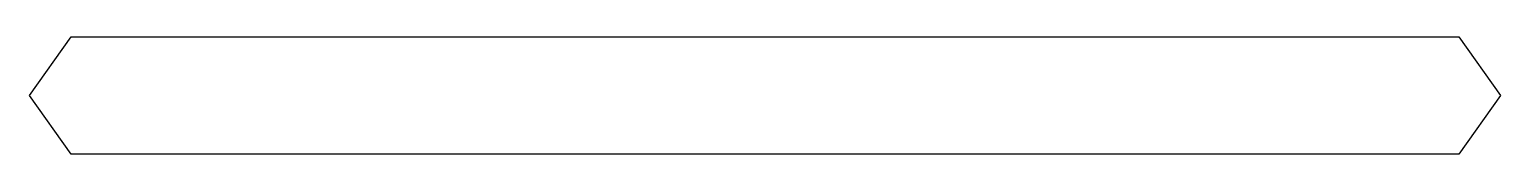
# Model space of a CAD drawing. Header units: millimetres. Extents: x -132 to 132, y -11 to 11.
import ezdxf

# ---------------------------------------------------------------- set-up
doc = ezdxf.new("R2010")
doc.units = ezdxf.units.MM
doc.layers.get('0').update_dxf_attribs({"linetype": 'CONTINUOUS'})

msp = doc.modelspace()

# ---------------------------------------------------------------- linework, layer by layer
msp.add_lwpolyline([(-125, -10.61), (-132.5, 0), (-125, 10.61), (125, 10.61), (132.5, 0), (125, -10.61)], close=True)

doc.saveas('drawing.dxf')
